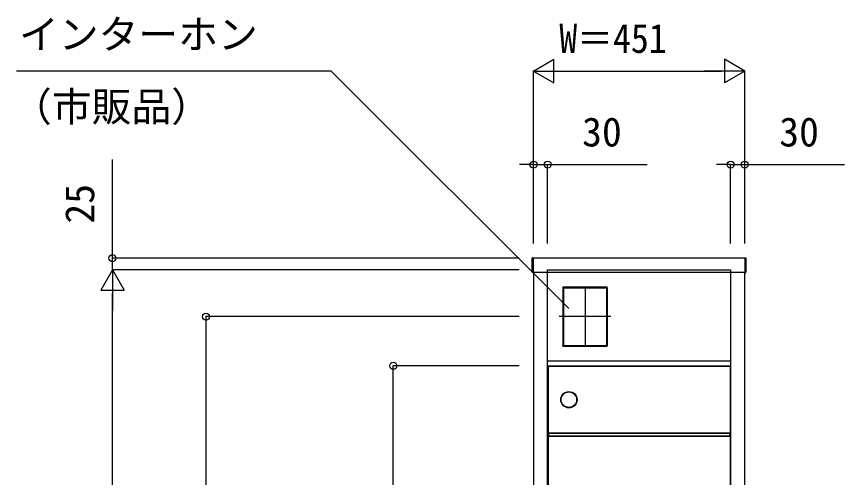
# Model space of a CAD drawing. Units: millimetres, scale not verified. Extents: x -4375 to 4375, y -6498 to 6471.
# Drawn here: x -2680 to -911, y 408 to 1393 of the extents above; entities that cross this region are included whole.
import ezdxf
from ezdxf.enums import TextEntityAlignment as Align

# ---------------------------------------------------------------- set-up
doc = ezdxf.new("R2010")
doc.units = ezdxf.units.MM
doc.header["$LTSCALE"] = 30
doc.layers.add('0-2_YKK_A1', color=4, linetype='Continuous')
doc.layers.add('0-3_YKK_D', color=6, linetype='Continuous')
doc.styles.add('ＭＳ ゴシック', font='')
doc.styles.get('ＭＳ ゴシック').set_extended_font_data('MS Gothic')

msp = doc.modelspace()

# ---------------------------------------------------------------- linework, layer by layer
at = {"layer": '0-2_YKK_A1'}
for p, q in [((-1578.5, 875.09), (-1578.5, 876.04)), ((-1578.5, 874.59), (-1578.5, 875.09)), ((-1578.5, 847.16), (-1578.5, 874.59)), ((-1576.5, 877.1), (-1577.56, 877.04)), ((-1576.5, 877.1), (-1576.5, 876.15)), ((-1576.5, 876.15), (-1576.5, 874.66)), ((-1576.5, 874.66), (-1576.5, 846.9)), ((-1123.5, 877.1), (-1122.44, 877.04)), ((-1123.5, 877.1), (-1123.5, 876.15)), ((-1123.5, 876.15), (-1123.5, 874.66)), ((-1123.5, 874.66), (-1123.5, 846.9)), ((-1121.5, 875.09), (-1121.5, 876.04)), ((-1121.5, 874.59), (-1121.5, 875.09)), ((-1121.5, 847.16), (-1121.5, 874.59)), ((-1154.5, 851.6), (-1154.5, 846.6)), ((-1576.5, 846.1), (-1577.56, 846.16)), ((-1576.5, 846.9), (-1576.5, 846.1)), ((-1545.5, -1048.4), (-1545.5, 846.6)), ((-1123.5, 846.9), (-1123.5, 846.1)), ((-1123.5, 846.1), (-1122.44, 846.16)), ((-1512.75, 814.29), (-1418.25, 814.29)), ((-1465.5, 815.59), (-1465.5, 687.59)), ((-1512.7, 813.09), (-1512.7, 690.09)), ((-1418.3, 813.09), (-1418.3, 690.09)), ((-1410.3, 751.59), (-1520.7, 751.59)), ((-1512.75, 688.89), (-1418.25, 688.89)), ((-1544.5, 645.8), (-1545, 645.8)), ((-1545, 645.6), (-1545, 645.8)), ((-1545, 645.6), (-1545, 502.6)), ((-1544.2, 645.6), (-1545, 645.6)), ((-1544.5, 646.6), (-1544.2, 646.6)), ((-1544.5, 646.6), (-1544.5, 645.8)), ((-1544.5, 645.8), (-1544.2, 645.8)), ((-1544.2, 646.6), (-1155.8, 646.6)), ((-1544.2, 645.8), (-1544.2, 646.6)), ((-1544.2, 645.8), (-1544.2, 645.6)), ((-1544.2, 645.8), (-1155.8, 645.8)), ((-1544.2, 645.6), (-1544.2, 502.6)), ((-1155.8, 645.8), (-1155.8, 646.6)), ((-1155.5, 646.6), (-1155.8, 646.6)), ((-1155.8, 645.8), (-1155.8, 645.6)), ((-1155.5, 645.8), (-1155.8, 645.8)), ((-1155, 645.6), (-1155.8, 645.6)), ((-1155.8, 645.6), (-1155.8, 502.6)), ((-1155.5, 646.6), (-1155, 646.6)), ((-1155.5, 645.8), (-1155.5, 646.6)), ((-1155, 645.8), (-1155.5, 645.8)), ((-1155, 646.6), (-1155, 645.8)), ((-1155, 645.8), (-1155, 645.6)), ((-1544.2, 502.6), (-1545, 502.6)), ((-1545, 502.4), (-1545, 502.6)), ((-1545, 501.6), (-1545, 502.4)), ((-1545, 502.4), (-1544.5, 502.4)), ((-1544.5, 501.6), (-1545, 501.6)), ((-1545, 496.6), (-1545, 501.6)), ((-1545, 495.8), (-1545, 496.6)), ((-1545, 496.6), (-1544.5, 496.6)), ((-1544.5, 495.8), (-1545, 495.8)), ((-1545, 495.6), (-1545, 495.8)), ((-1545, 495.6), (-1545, 58.6)), ((-1544.2, 495.6), (-1545, 495.6)), ((-1544.5, 502.4), (-1544.2, 502.4)), ((-1544.5, 502.4), (-1544.5, 501.6)), ((-1544.5, 501.6), (-1544.2, 501.6)), ((-1544.5, 496.6), (-1544.2, 496.6)), ((-1544.5, 496.6), (-1544.5, 495.8)), ((-1544.5, 495.8), (-1544.2, 495.8)), ((-1544.2, 502.4), (-1544.2, 502.6)), ((-1544.2, 502.4), (-1544.2, 501.6)), ((-1155.8, 502.4), (-1544.2, 502.4)), ((-1155.8, 501.6), (-1544.2, 501.6)), ((-1544.2, 501.6), (-1544.2, 496.6)), ((-1544.2, 496.6), (-1155.8, 496.6)), ((-1544.2, 495.8), (-1544.2, 496.6)), ((-1544.2, 495.8), (-1544.2, 495.6)), ((-1544.2, 495.8), (-1155.8, 495.8)), ((-1544.2, 495.6), (-1544.2, 58.6)), ((-1543.4, 501.6), (-1543.4, 496.6)), ((-1543.3, 496.6), (-1543.3, 501.6)), ((-1156.7, 501.6), (-1156.7, 496.6)), ((-1156.6, 501.6), (-1156.6, 496.6)), ((-1155.8, 502.4), (-1155.8, 502.6)), ((-1155.8, 502.4), (-1155.8, 501.6)), ((-1155.5, 502.4), (-1155.8, 502.4)), ((-1155.5, 501.6), (-1155.8, 501.6)), ((-1155.8, 501.6), (-1155.8, 496.6)), ((-1155.8, 495.8), (-1155.8, 496.6)), ((-1155.5, 496.6), (-1155.8, 496.6)), ((-1155.8, 495.8), (-1155.8, 495.6)), ((-1155.5, 495.8), (-1155.8, 495.8)), ((-1155, 495.6), (-1155.8, 495.6)), ((-1155.8, 495.6), (-1155.8, 58.6)), ((-1155.5, 502.4), (-1155, 502.4)), ((-1155.5, 501.6), (-1155.5, 502.4)), ((-1155.5, 496.6), (-1155, 496.6)), ((-1155.5, 495.8), (-1155.5, 496.6)), ((-1155, 502.6), (-1155, 502.4)), ((-1155, 501.6), (-1155, 496.6)), ((-1155, 495.8), (-1155, 495.6)), ((-1155, 495.6), (-1155, 58.6))]:
    msp.add_line(p, q, dxfattribs=at)
for points in [[(-1123.5, 846.6), (-1123.5, 876.6), (-1576.5, 876.6), (-1576.5, 846.6)], [(-1513, 688.59), (-1418, 688.59), (-1418, 814.59), (-1513, 814.59)]]:
    msp.add_lwpolyline(points, close=True, dxfattribs=at)
for points in [[(-1545.5, 846.6), (-1545.5, 851.6), (-1154.5, 851.6)], [(-1575.5, 846.6), (-1575.5, -1048.4), (-1545.5, -1048.4)], [(-1154.5, 846.6), (-1154.5, 656.6), (-1545.5, 656.6), (-1545.5, 846.6)], [(-1154.5, 846.6), (-1154.5, -1048.4), (-1124.5, -1048.4), (-1124.5, 846.6)], [(-1512.75, 814.6), (-1512.75, 813.09), (-1418.25, 813.09), (-1418.25, 814.6)], [(-1513, 813.09), (-1511.5, 813.09), (-1511.5, 690.09), (-1513, 690.09)], [(-1418, 813.09), (-1419.5, 813.09), (-1419.5, 690.09), (-1418, 690.09)], [(-1512.75, 688.59), (-1512.75, 690.09), (-1418.25, 690.09), (-1418.25, 688.59)], [(-1545, 645.8), (-1545, 646.6), (-1544.5, 646.6)], [(-1155, 645.6), (-1155, 502.6), (-1155.8, 502.6)], [(-1155, 502.4), (-1155, 501.6), (-1155.5, 501.6)], [(-1155, 496.6), (-1155, 495.8), (-1155.5, 495.8)]]:
    msp.add_lwpolyline(points, dxfattribs=at)
for radius in [17.5, 16.5]:
    msp.add_circle((-1500, 574.1), radius, dxfattribs=at)
for centre, start, end in [((-1577.5, 876.04), 93.5, 180), ((-1122.5, 876.04), 0, 86.5), ((-1577.5, 847.16), 180, 266.5), ((-1122.5, 847.16), 273.5, 0)]:
    msp.add_arc(centre, 1, start, end, dxfattribs=at)
at = {"layer": '0-3_YKK_D'}
for p, q in [((-1575.5, 1276.6), (-1532.2, 1301.6)), ((-1532.2, 1251.6), (-1532.2, 1301.6)), ((-1124.5, 1276.6), (-1167.8, 1301.6)), ((-1167.8, 1301.6), (-1167.8, 1251.6)), ((-1575.5, 907.6), (-1575.5, 1277.6)), ((-1575.5, 1276.6), (-1532.2, 1251.6)), ((-1575.5, 1276.6), (-1488.9, 1276.6)), ((-1525.5, 1276.6), (-1174.5, 1276.6)), ((-1124.5, 1276.6), (-1211.1, 1276.6)), ((-1124.5, 1276.6), (-1167.8, 1251.6)), ((-1124.5, 907.6), (-1124.5, 1277.6)), ((-2475, 876.6), (-2475, 1087.68)), ((-1575.5, 1076.6), (-1605.5, 1076.6)), ((-1575.5, 907.6), (-1575.5, 1077.6)), ((-1575.5, 1076.6), (-1545.5, 1076.6)), ((-1545.5, 907.6), (-1545.5, 1077.6)), ((-1545.5, 1076.6), (-1332.49, 1076.6)), ((-1154.5, 1076.6), (-1184.5, 1076.6)), ((-1154.5, 907.6), (-1154.5, 1077.6)), ((-1154.5, 1076.6), (-1124.5, 1076.6)), ((-1124.5, 907.6), (-1124.5, 1077.6)), ((-1124.5, 1076.6), (-911.49, 1076.6)), ((-1606.5, 876.6), (-2476, 876.6)), ((-2475, 851.6), (-2475, 876.6)), ((-2475, 851.6), (-2500, 808.3)), ((-1606.5, 851.6), (-2476, 851.6)), ((-1606.5, 851.6), (-2476, 851.6)), ((-2475, 851.6), (-2475, 821.6)), ((-2475, 851.6), (-2450, 808.3)), ((-2475, 851.6), (-2475, 765)), ((-2500, 808.3), (-2450, 808.3)), ((-2475, -698.4), (-2475, 801.6)), ((-1606.5, 751.59), (-2276, 751.59)), ((-2275, -748.4), (-2275, 751.59)), ((-1606.5, 646.6), (-1876, 646.6)), ((-1875, 56.6), (-1875, 646.6))]:
    msp.add_line(p, q, dxfattribs=at)
msp.add_lwpolyline([(-1500.12, 768.86), (-2007.86, 1276.6), (-2679.65, 1276.6)], dxfattribs=at)
for centre in [(-1575.5, 1076.6), (-1545.5, 1076.6), (-1154.5, 1076.6), (-1124.5, 1076.6), (-2475, 876.6), (-2275, 751.59), (-1875, 646.6)]:
    msp.add_circle(centre, 7.5, dxfattribs=at)

# ---------------------------------------------------------------- texts
at = {"layer": '0-3_YKK_D', "style": 'ＭＳ ゴシック'}
for s, p in [('インターホン', (-2674.39, 1305.12)), ('（市販品）', (-2689.36, 1150.42)), ('30', (-1471.78, 1096.6)), ('30', (-1050.78, 1096.6))]:
    msp.add_text(s, height=62.32, dxfattribs=at).set_placement(p, align=Align.BOTTOM_LEFT)
at = {"layer": '0-3_YKK_D', "style": 'ＭＳ ゴシック', "width": 0.9}
msp.add_text('W＝451', height=62.32, dxfattribs=at).set_placement((-1520.39, 1296.6), align=Align.BOTTOM_LEFT)
at = {"layer": '0-3_YKK_D', "style": 'ＭＳ ゴシック'}
msp.add_text('25', height=62.32, rotation=90, dxfattribs=at).set_placement((-2495, 950.32), align=Align.BOTTOM_LEFT)

doc.saveas('drawing.dxf')
